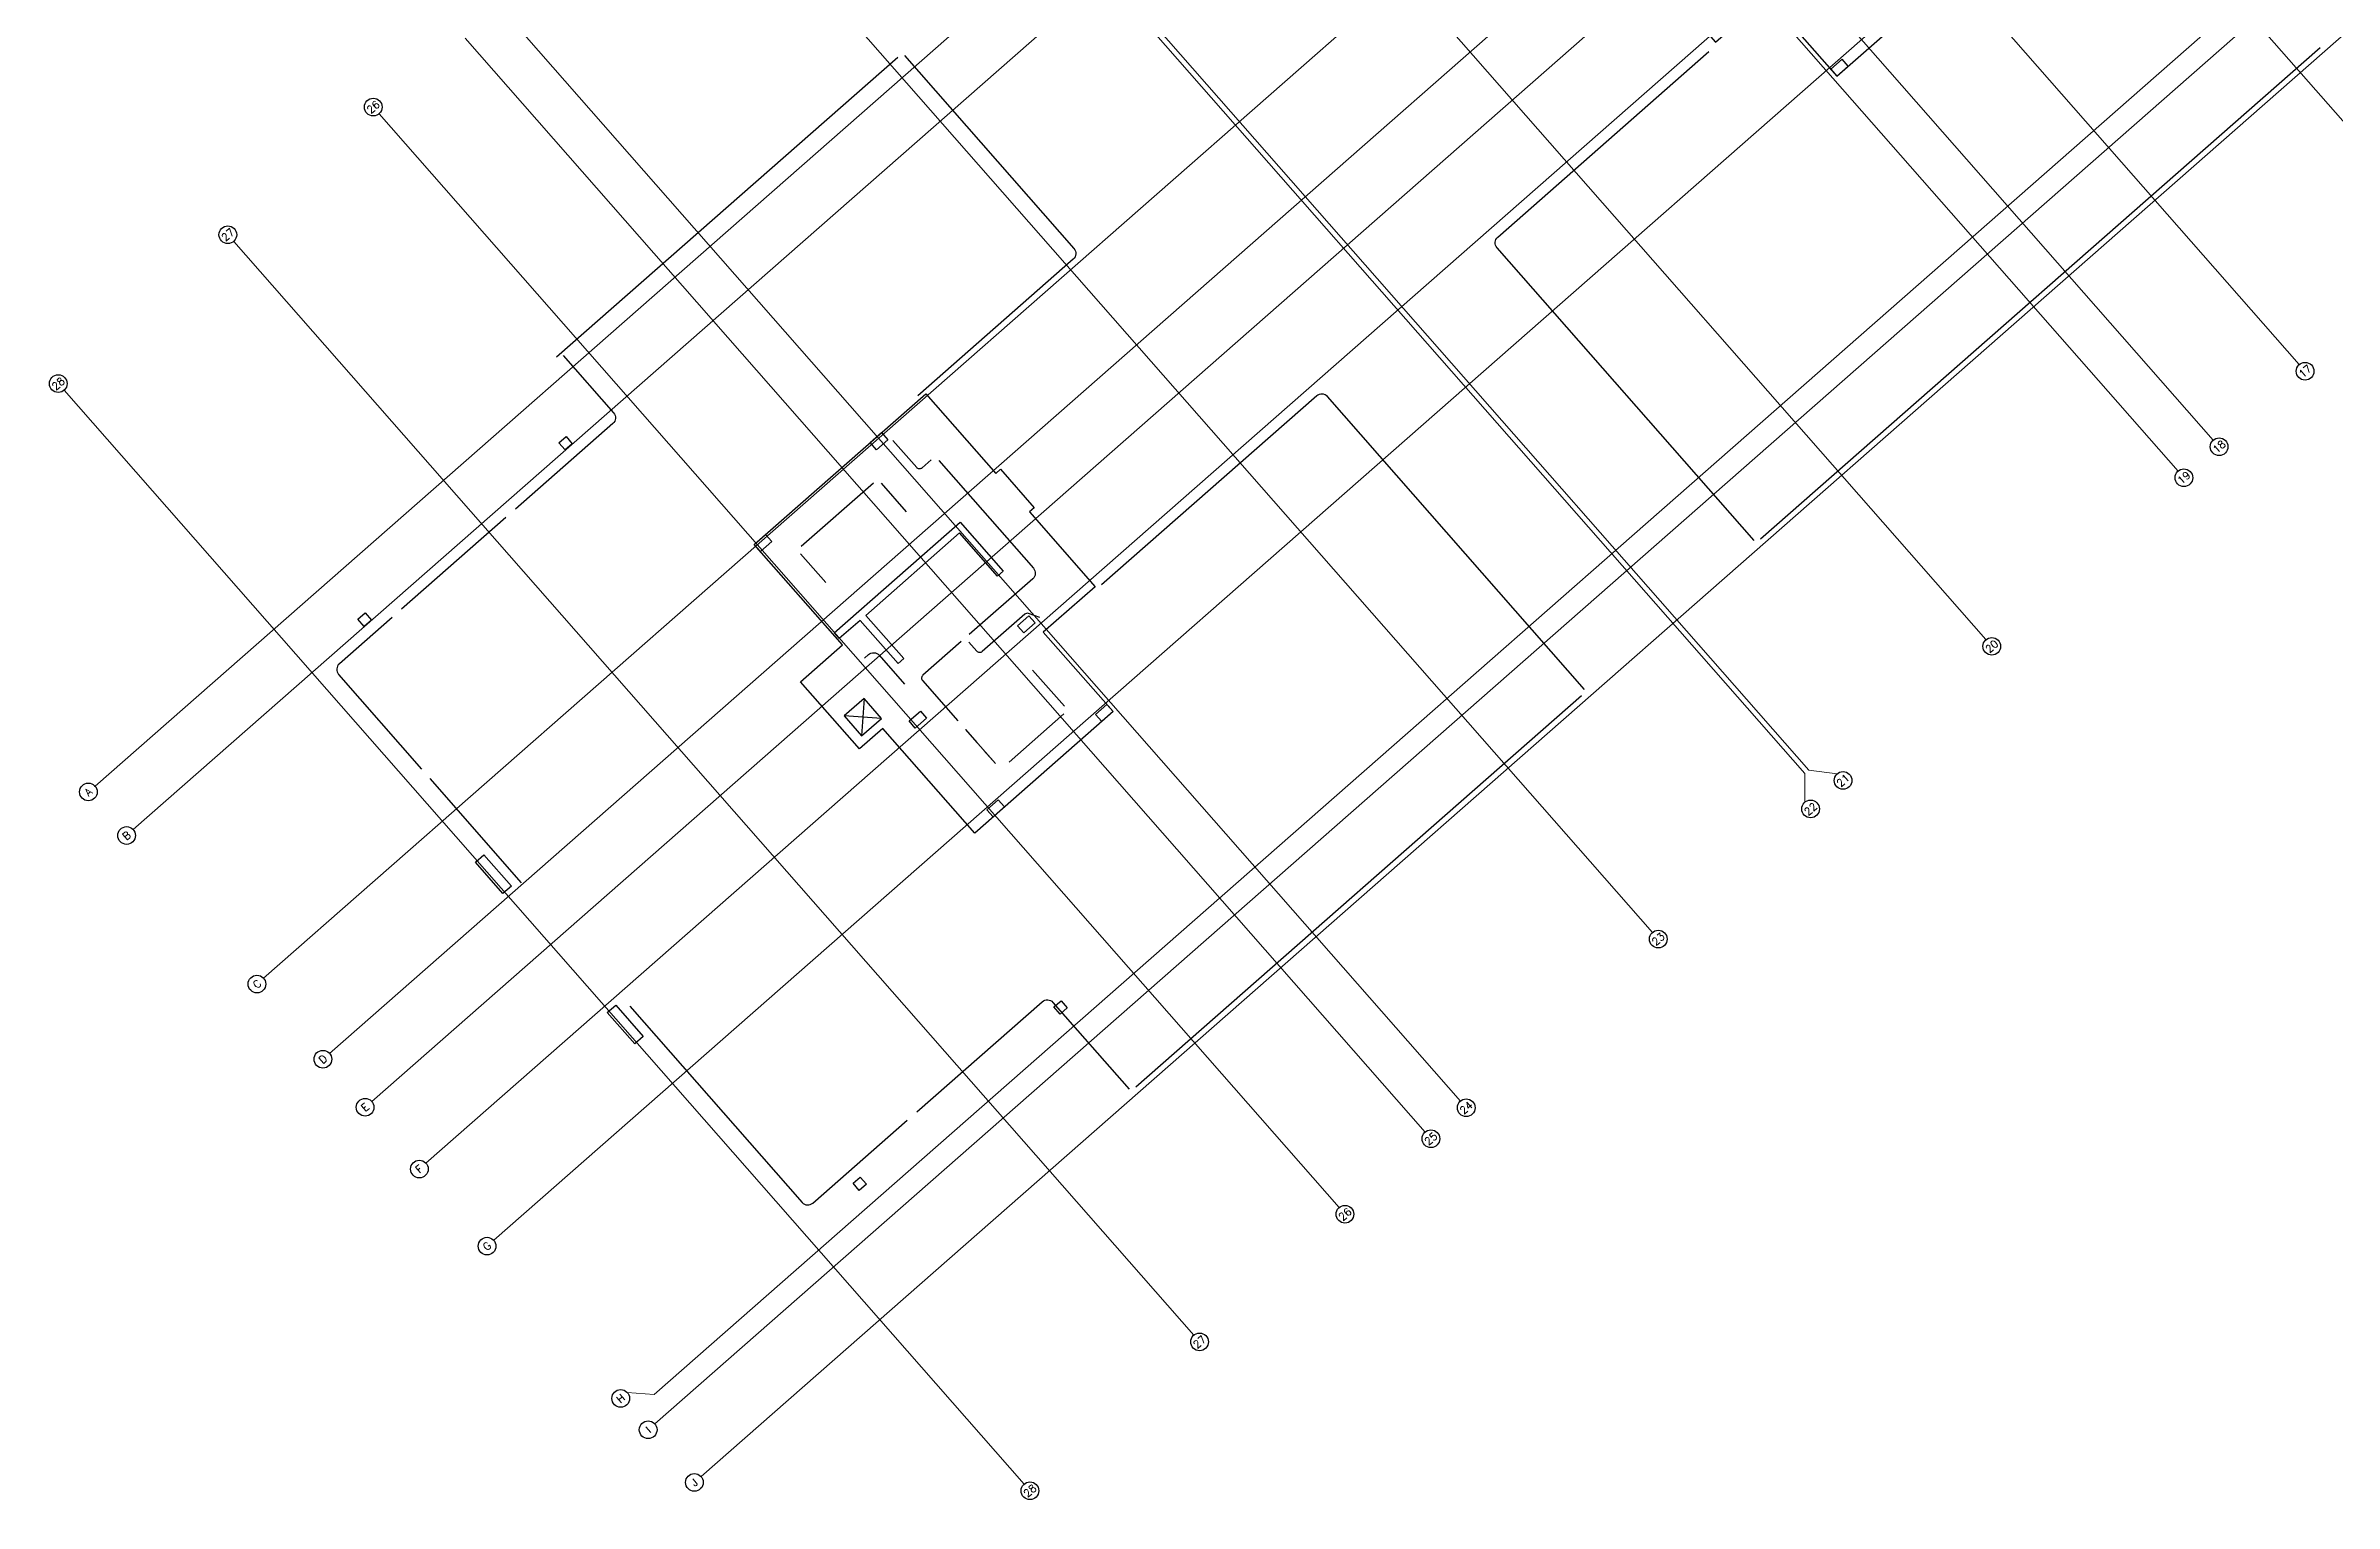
# Model space of a CAD drawing. Header units: metres. Extents: x 375833 to 375946, y 3316005 to 3316108.
# Drawn here: x 375833.3 to 375893.7, y 3316004.6 to 3316043.1 of the extents above; entities that cross this region are included whole.
import ezdxf
from ezdxf.enums import TextEntityAlignment as Align

# ---------------------------------------------------------------- set-up
doc = ezdxf.new("R2010")
doc.units = ezdxf.units.M
doc.header["$MEASUREMENT"] = 0
for name, color, linetype in [('Axes', 1, 'Continuous'), ('Column', 4, 'Continuous'), ('ElecConduit', 4, 'Continuous'), ('Opening', 2, 'Continuous'), ('S-GRID-CIRC', 3, 'Continuous'), ('S-GRID-CIRC-TEXT', 3, 'Continuous'), ('S-OPIN-VOID', 7, 'Continuous'), ('ShearWall', 14, 'Continuous'), ('Slab', 3, 'Continuous')]:
    doc.layers.add(name, color=color, linetype=linetype)
doc.styles.add('S-ROMANS', font='romans.shx', dxfattribs={"width": 0.75})

# ---------------------------------------------------------------- blocks, each defined once
blk = doc.blocks.new('S-GRID-CIRC')
at = {"layer": 'S-GRID-CIRC'}
blk.add_circle((0, 0), 0.35, dxfattribs=at)
at = {"layer": 'S-GRID-CIRC-TEXT', "color": 3, "style": 'S-ROMANS', "flags": 8}
blk.add_attdef('GRID-CIRC', text='', height=0.3, dxfattribs=at).set_placement((0, 0), align=Align.MIDDLE)

msp = doc.modelspace()

# ---------------------------------------------------------------- linework, layer by layer
at = {"layer": 'Axes', "lineweight": 0, "ltscale": 0.05}
for p, q in [((375834.566, 3316023.508), (375929.797, 3316107.103)), ((375835.575, 3316022.358), (375930.806, 3316105.954)), ((375839.019, 3316018.435), (375934.25, 3316102.031)), ((375840.761, 3316016.451), (375935.991, 3316100.047)), ((375841.876, 3316015.181), (375937.106, 3316098.777)), ((375843.307, 3316013.55), (375938.538, 3316097.146)), ((375845.095, 3316011.514), (375940.325, 3316095.109)), ((375849.35, 3316006.667), (375944.58, 3316090.262)), ((375945.801, 3316088.871), (375850.571, 3316005.276)), ((375871.265, 3316066.893), (375896.62, 3316038.009)), ((375867.425, 3316063.522), (375892.78, 3316034.638)), ((375865.155, 3316061.53), (375890.51, 3316032.646)), ((375864.223, 3316060.712), (375889.578, 3316031.828)), ((375859.151, 3316056.259), (375884.506, 3316027.375)), ((375850.343, 3316048.527), (375875.698, 3316019.643)), ((375845.27, 3316044.074), (375870.625, 3316015.19)), ((375844.338, 3316043.256), (375869.693, 3316014.372)), ((375842.068, 3316041.264), (375867.424, 3316012.38)), ((375838.228, 3316037.893), (375863.583, 3316009.009)), ((375833.749, 3316033.961), (375859.104, 3316005.077))]:
    msp.add_line(p, q, dxfattribs=at)
for points in [[(375848.624, 3316007.493), (375849.33, 3316007.447), (375943.809, 3316090.383), (375943.855, 3316091.088)], [(375855.127, 3316052.666), (375855.125, 3316052.068), (375879.825, 3316023.931), (375880.577, 3316023.832)], [(375854.425, 3316052.047), (375855.028, 3316051.967), (375879.719, 3316023.839), (375879.72, 3316023.08)]]:
    msp.add_lwpolyline(points, dxfattribs=at)
at = {"layer": 'Column', "color": 7}
for points in [[(375880.57, 3316042.256, 0), (375880.871, 3316042.52, 0), (375880.706, 3316042.707, 0), (375880.405, 3316042.444, 0), (375880.57, 3316042.256, 0)], [(375847.17, 3316032.55, 0), (375846.982, 3316032.385, 0), (375846.817, 3316032.573, 0), (375847.005, 3316032.738, 0), (375847.17, 3316032.55, 0)], [(375855.506, 3316032.656, 0), (375855.206, 3316032.392, 0), (375855.041, 3316032.58, 0), (375855.341, 3316032.843, 0), (375855.506, 3316032.656, 0)], [(375852.44, 3316029.964, 0), (375852.14, 3316029.7, 0), (375851.975, 3316029.888, 0), (375852.275, 3316030.152, 0), (375852.44, 3316029.964, 0)], [(375841.864, 3316027.892, 0), (375841.676, 3316027.727, 0), (375841.511, 3316027.915, 0), (375841.699, 3316028.08, 0), (375841.864, 3316027.892, 0)], [(375859.394, 3316027.818, 0), (375859.093, 3316027.554, 0), (375858.928, 3316027.742, 0), (375859.229, 3316028.006, 0), (375859.394, 3316027.818, 0)], [(375856.529, 3316025.304, 0), (375856.228, 3316025.04, 0), (375856.064, 3316025.228, 0), (375856.364, 3316025.491, 0), (375856.529, 3316025.304, 0)], [(375861.452, 3316025.474, 0), (375861.152, 3316025.21, 0), (375860.987, 3316025.398, 0), (375861.287, 3316025.662, 0), (375861.452, 3316025.474, 0)], [(375858.587, 3316022.959, 0), (375858.287, 3316022.695, 0), (375858.122, 3316022.883, 0), (375858.422, 3316023.147, 0), (375858.587, 3316022.959, 0)], [(375844.612, 3316021.496, 0), (375844.837, 3316021.693, 0), (375845.563, 3316020.867, 0), (375845.337, 3316020.669, 0), (375844.612, 3316021.496, 0)], [(375848.095, 3316017.527, 0), (375848.32, 3316017.725, 0), (375849.046, 3316016.899, 0), (375848.821, 3316016.701, 0), (375848.095, 3316017.527, 0)], [(375860.245, 3316017.654, 0), (375860.057, 3316017.489, 0), (375859.892, 3316017.677, 0), (375860.08, 3316017.842, 0), (375860.245, 3316017.654, 0)], [(375854.939, 3316012.997, 0), (375854.751, 3316012.832, 0), (375854.586, 3316013.02, 0), (375854.774, 3316013.185, 0), (375854.939, 3316012.997, 0)]]:
    msp.add_polyline3d(points, dxfattribs=at)
at = {"layer": 'ElecConduit'}
for points in [[(375878.38, 3316029.994), (375871.593, 3316037.725, -0.414214), (375871.611, 3316038.007), (375877.19, 3316042.904)], [(375855.949, 3316042.798), (375860.421, 3316037.705, -0.414214), (375860.402, 3316037.422), (375856.296, 3316033.818)], [(375846.931, 3316034.882), (375848.263, 3316033.364, -0.414214), (375848.245, 3316033.082), (375845.668, 3316030.82)], [(375873.9, 3316026.061), (375867.113, 3316033.793, 0.414214), (375866.831, 3316033.811), (375861.144, 3316028.819)], [(375856.65, 3316032.123), (375856.407, 3316031.91, -0.414214), (375856.266, 3316031.919), (375855.638, 3316032.635)], [(375856.851, 3316032.11), (375859.35, 3316029.263, -0.414214), (375859.331, 3316028.981), (375857.656, 3316027.51)], [(375842.411, 3316027.96), (375841.019, 3316026.739, 0.414214), (375841.001, 3316026.457), (375843.193, 3316023.959)], [(375859.518, 3316027.957), (375859.219, 3316028.065, 0.273277), (375859.119, 3316028.046), (375857.996, 3316027.06, -0.414214), (375857.855, 3316027.069), (375857.643, 3316027.31)], [(375857.443, 3316027.323), (375856.43, 3316026.434, 0.414214), (375856.421, 3316026.293), (375857.355, 3316025.23)], [(375854.887, 3316026.889), (375854.992, 3316026.981, -0.414214), (375855.274, 3316026.963), (375855.946, 3316026.198)], [(375848.692, 3316017.696), (375853.239, 3316012.515, 0.414214), (375853.522, 3316012.497), (375856.019, 3316014.689)], [(375856.271, 3316014.91), (375859.582, 3316017.816, -0.414214), (375859.864, 3316017.798), (375861.876, 3316015.506)]]:
    msp.add_lwpolyline(points, format="xyb", dxfattribs=at)
for points in [[(375878.553, 3316030.039), (375893.332, 3316043.012)], [(375855.771, 3316042.748), (375846.752, 3316034.832)], [(375853.215, 3316029.842), (375855.126, 3316031.52)], [(375855.326, 3316031.507), (375855.988, 3316030.752)], [(375845.417, 3316030.599), (375842.662, 3316028.181)], [(375853.202, 3316029.642), (375853.864, 3316028.887)], [(375859.328, 3316026.574), (375860.17, 3316025.615)], [(375873.828, 3316025.89), (375862.054, 3316015.556)], [(375858.708, 3316024.142), (375860.157, 3316025.414)], [(375857.552, 3316025.004), (375857.855, 3316024.66)], [(375857.552, 3316025.004), (375857.855, 3316024.66)], [(375857.552, 3316025.004), (375858.344, 3316024.102)], [(375858.042, 3316024.446), (375858.344, 3316024.102)], [(375858.042, 3316024.446), (375858.344, 3316024.102)], [(375845.832, 3316020.953), (375843.414, 3316023.708)]]:
    msp.add_lwpolyline(points, dxfattribs=at)
at = {"layer": 'Opening', "color": 7}
msp.add_polyline3d([(375855.339, 3316025.297, 0), (375854.877, 3316025.823, 0), (375854.351, 3316025.361, 0), (375854.813, 3316024.835, 0), (375855.339, 3316025.297, 0), (375855.339, 3316025.297, 0)], dxfattribs=at)
at = {"layer": 'S-OPIN-VOID', "color": 7}
for points in [[(375855.339, 3316025.297, 0), (375854.351, 3316025.361, 0)], [(375854.877, 3316025.823, 0), (375854.813, 3316024.835, 0)]]:
    msp.add_polyline3d(points, dxfattribs=at)
at = {"layer": 'ShearWall', "color": 1}
msp.add_polyline3d([(375854.09, 3316027.554, 0), (375857.419, 3316030.476, 0), (375858.554, 3316029.184, 0), (375858.404, 3316029.052, 0), (375857.401, 3316030.194, 0), (375854.921, 3316028.017, 0), (375855.924, 3316026.875, 0), (375855.773, 3316026.743, 0), (375854.771, 3316027.885, 0), (375854.222, 3316027.403, 0), (375854.09, 3316027.554, 0)], dxfattribs=at)
at = {"layer": 'Slab', "color": 1}
for points in [[(375877.421, 3316052.225, 0), (375872.89, 3316048.247, 0), (375874.737, 3316046.143, 0), (375874.609, 3316046.031, 0), (375875.5, 3316045.016, 0), (375875.627, 3316045.129, 0), (375877.362, 3316043.152, 0), (375878.73, 3316044.353, 0), (375880.571, 3316042.256, 0), (375884.223, 3316045.462, 0), (375881.796, 3316048.228, 0), (375882.412, 3316048.769, 0), (375880.855, 3316050.542, 0), (375879.75, 3316049.573, 0), (375877.421, 3316052.225, 0)], [(375858.481, 3316031.874, 0), (375859.372, 3316030.859, 0), (375859.244, 3316030.747, 0), (375860.979, 3316028.771, 0), (375859.611, 3316027.57, 0), (375861.452, 3316025.474, 0), (375857.799, 3316022.267, 0), (375855.372, 3316025.033, 0), (375854.755, 3316024.492, 0), (375853.199, 3316026.265, 0), (375854.303, 3316027.235, 0), (375851.975, 3316029.888, 0), (375856.506, 3316033.866, 0), (375858.353, 3316031.762, 0), (375858.481, 3316031.874, 0)]]:
    msp.add_polyline3d(points, dxfattribs=at)

# ---------------------------------------------------------------- block references
at = {"layer": 'S-GRID-CIRC', "ltscale": 20}
ref = msp.add_blockref('S-GRID-CIRC', (375841.914, 3316041.439), dxfattribs=dict(at, xscale=0.667, yscale=0.667, zscale=0.667, rotation=221.2773505742023))
ref.add_attrib('GRID-CIRC', '26', dxfattribs={"layer": 'S-GRID-CIRC-TEXT', "color": 3, "height": 0.2001, "rotation": 41.27735, "style": 'S-ROMANS'}).set_placement((375841.914, 3316041.439), align=Align.MIDDLE)
ref = msp.add_blockref('S-GRID-CIRC', (375838.074, 3316038.068), dxfattribs=dict(at, xscale=0.667, yscale=0.667, zscale=0.667, rotation=221.2773505742023))
ref.add_attrib('GRID-CIRC', '27', dxfattribs={"layer": 'S-GRID-CIRC-TEXT', "color": 3, "height": 0.2001, "rotation": 41.27735, "style": 'S-ROMANS'}).set_placement((375838.074, 3316038.068), align=Align.MIDDLE)
ref = msp.add_blockref('S-GRID-CIRC', (375833.595, 3316034.136), dxfattribs=dict(at, xscale=0.667, yscale=0.667, zscale=0.667, rotation=221.2773505742023))
ref.add_attrib('GRID-CIRC', '28', dxfattribs={"layer": 'S-GRID-CIRC-TEXT', "color": 3, "height": 0.2001, "rotation": 41.27735, "style": 'S-ROMANS'}).set_placement((375833.595, 3316034.136), align=Align.MIDDLE)
ref = msp.add_blockref('S-GRID-CIRC', (375892.934, 3316034.463), dxfattribs=dict(at, xscale=0.667, yscale=0.667, zscale=0.667, rotation=221.2773505742023))
ref.add_attrib('GRID-CIRC', '17', dxfattribs={"layer": 'S-GRID-CIRC-TEXT', "color": 3, "height": 0.2001, "rotation": 41.27735, "style": 'S-ROMANS'}).set_placement((375892.934, 3316034.463), align=Align.MIDDLE)
ref = msp.add_blockref('S-GRID-CIRC', (375890.664, 3316032.47), dxfattribs=dict(at, xscale=0.667, yscale=0.667, zscale=0.667, rotation=221.2773505742023))
ref.add_attrib('GRID-CIRC', '18', dxfattribs={"layer": 'S-GRID-CIRC-TEXT', "color": 3, "height": 0.2001, "rotation": 41.27735, "style": 'S-ROMANS'}).set_placement((375890.664, 3316032.47), align=Align.MIDDLE)
ref = msp.add_blockref('S-GRID-CIRC', (375889.733, 3316031.652), dxfattribs=dict(at, xscale=0.667, yscale=0.667, zscale=0.667, rotation=221.2773505742023))
ref.add_attrib('GRID-CIRC', '19', dxfattribs={"layer": 'S-GRID-CIRC-TEXT', "color": 3, "height": 0.2001, "rotation": 41.27735, "style": 'S-ROMANS'}).set_placement((375889.733, 3316031.652), align=Align.MIDDLE)
ref = msp.add_blockref('S-GRID-CIRC', (375884.66, 3316027.199), dxfattribs=dict(at, xscale=0.667, yscale=0.667, zscale=0.667, rotation=221.2773505742023))
ref.add_attrib('GRID-CIRC', '20', dxfattribs={"layer": 'S-GRID-CIRC-TEXT', "color": 3, "height": 0.2001, "rotation": 41.27735, "style": 'S-ROMANS'}).set_placement((375884.66, 3316027.199), align=Align.MIDDLE)
at = {"layer": 'S-GRID-CIRC'}
ref = msp.add_blockref('S-GRID-CIRC', (375834.391, 3316023.354), dxfattribs=dict(at, xscale=0.667, yscale=0.667, zscale=0.667, rotation=221.2773505742023))
ref.add_attrib('GRID-CIRC', 'A', dxfattribs={"layer": 'S-GRID-CIRC-TEXT', "color": 3, "height": 0.2, "rotation": 41.27735, "style": 'S-ROMANS'}).set_placement((375834.391, 3316023.354), align=Align.MIDDLE)
at = {"layer": 'S-GRID-CIRC', "ltscale": 20}
ref = msp.add_blockref('S-GRID-CIRC', (375880.731, 3316023.657), dxfattribs=dict(at, xscale=0.667, yscale=0.667, zscale=0.667, rotation=221.2773505742023))
ref.add_attrib('GRID-CIRC', '21', dxfattribs={"layer": 'S-GRID-CIRC-TEXT', "color": 3, "height": 0.2001, "rotation": 41.27735, "style": 'S-ROMANS'}).set_placement((375880.731, 3316023.657), align=Align.MIDDLE)
ref = msp.add_blockref('S-GRID-CIRC', (375879.874, 3316022.905), dxfattribs=dict(at, xscale=0.667, yscale=0.667, zscale=0.667, rotation=221.2773505742023))
ref.add_attrib('GRID-CIRC', '22', dxfattribs={"layer": 'S-GRID-CIRC-TEXT', "color": 3, "height": 0.2001, "rotation": 41.27735, "style": 'S-ROMANS'}).set_placement((375879.874, 3316022.905), align=Align.MIDDLE)
at = {"layer": 'S-GRID-CIRC'}
ref = msp.add_blockref('S-GRID-CIRC', (375835.4, 3316022.204), dxfattribs=dict(at, xscale=0.667, yscale=0.667, zscale=0.667, rotation=221.2773505742023))
ref.add_attrib('GRID-CIRC', 'B', dxfattribs={"layer": 'S-GRID-CIRC-TEXT', "color": 3, "height": 0.2, "rotation": 41.27735, "style": 'S-ROMANS'}).set_placement((375835.4, 3316022.204), align=Align.MIDDLE)
at = {"layer": 'S-GRID-CIRC', "ltscale": 20}
ref = msp.add_blockref('S-GRID-CIRC', (375875.852, 3316019.468), dxfattribs=dict(at, xscale=0.667, yscale=0.667, zscale=0.667, rotation=221.2773505742023))
ref.add_attrib('GRID-CIRC', '23', dxfattribs={"layer": 'S-GRID-CIRC-TEXT', "color": 3, "height": 0.2001, "rotation": 41.27735, "style": 'S-ROMANS'}).set_placement((375875.852, 3316019.468), align=Align.MIDDLE)
at = {"layer": 'S-GRID-CIRC'}
ref = msp.add_blockref('S-GRID-CIRC', (375838.844, 3316018.281), dxfattribs=dict(at, xscale=0.667, yscale=0.667, zscale=0.667, rotation=221.2773505742023))
ref.add_attrib('GRID-CIRC', 'C', dxfattribs={"layer": 'S-GRID-CIRC-TEXT', "color": 3, "height": 0.2, "rotation": 41.27735, "style": 'S-ROMANS'}).set_placement((375838.844, 3316018.281), align=Align.MIDDLE)
ref = msp.add_blockref('S-GRID-CIRC', (375840.585, 3316016.297), dxfattribs=dict(at, xscale=0.667, yscale=0.667, zscale=0.667, rotation=221.2773505742023))
ref.add_attrib('GRID-CIRC', 'D', dxfattribs={"layer": 'S-GRID-CIRC-TEXT', "color": 3, "height": 0.2, "rotation": 41.27735, "style": 'S-ROMANS'}).set_placement((375840.585, 3316016.297), align=Align.MIDDLE)
ref = msp.add_blockref('S-GRID-CIRC', (375841.7, 3316015.027), dxfattribs=dict(at, xscale=0.667, yscale=0.667, zscale=0.667, rotation=221.2773505742023))
ref.add_attrib('GRID-CIRC', 'E', dxfattribs={"layer": 'S-GRID-CIRC-TEXT', "color": 3, "height": 0.2, "rotation": 41.27735, "style": 'S-ROMANS'}).set_placement((375841.7, 3316015.027), align=Align.MIDDLE)
at = {"layer": 'S-GRID-CIRC', "ltscale": 20}
ref = msp.add_blockref('S-GRID-CIRC', (375870.779, 3316015.015), dxfattribs=dict(at, xscale=0.667, yscale=0.667, zscale=0.667, rotation=221.2773505742023))
ref.add_attrib('GRID-CIRC', '24', dxfattribs={"layer": 'S-GRID-CIRC-TEXT', "color": 3, "height": 0.2001, "rotation": 41.27735, "style": 'S-ROMANS'}).set_placement((375870.779, 3316015.015), align=Align.MIDDLE)
ref = msp.add_blockref('S-GRID-CIRC', (375869.847, 3316014.197), dxfattribs=dict(at, xscale=0.667, yscale=0.667, zscale=0.667, rotation=221.2773505742023))
ref.add_attrib('GRID-CIRC', '25', dxfattribs={"layer": 'S-GRID-CIRC-TEXT', "color": 3, "height": 0.2001, "rotation": 41.27735, "style": 'S-ROMANS'}).set_placement((375869.847, 3316014.197), align=Align.MIDDLE)
at = {"layer": 'S-GRID-CIRC'}
ref = msp.add_blockref('S-GRID-CIRC', (375843.132, 3316013.396), dxfattribs=dict(at, xscale=0.667, yscale=0.667, zscale=0.667, rotation=221.2773505742023))
ref.add_attrib('GRID-CIRC', 'F', dxfattribs={"layer": 'S-GRID-CIRC-TEXT', "color": 3, "height": 0.2, "rotation": 41.27735, "style": 'S-ROMANS'}).set_placement((375843.132, 3316013.396), align=Align.MIDDLE)
at = {"layer": 'S-GRID-CIRC', "ltscale": 20}
ref = msp.add_blockref('S-GRID-CIRC', (375867.578, 3316012.204), dxfattribs=dict(at, xscale=0.667, yscale=0.667, zscale=0.667, rotation=221.2773505742023))
ref.add_attrib('GRID-CIRC', '26', dxfattribs={"layer": 'S-GRID-CIRC-TEXT', "color": 3, "height": 0.2001, "rotation": 41.27735, "style": 'S-ROMANS'}).set_placement((375867.578, 3316012.204), align=Align.MIDDLE)
at = {"layer": 'S-GRID-CIRC'}
ref = msp.add_blockref('S-GRID-CIRC', (375844.92, 3316011.36), dxfattribs=dict(at, xscale=0.667, yscale=0.667, zscale=0.667, rotation=221.2773505742023))
ref.add_attrib('GRID-CIRC', 'G', dxfattribs={"layer": 'S-GRID-CIRC-TEXT', "color": 3, "height": 0.2, "rotation": 41.27735, "style": 'S-ROMANS'}).set_placement((375844.92, 3316011.36), align=Align.MIDDLE)
at = {"layer": 'S-GRID-CIRC', "ltscale": 20}
ref = msp.add_blockref('S-GRID-CIRC', (375863.737, 3316008.833), dxfattribs=dict(at, xscale=0.667, yscale=0.667, zscale=0.667, rotation=221.2773505742023))
ref.add_attrib('GRID-CIRC', '27', dxfattribs={"layer": 'S-GRID-CIRC-TEXT', "color": 3, "height": 0.2001, "rotation": 41.27735, "style": 'S-ROMANS'}).set_placement((375863.737, 3316008.833), align=Align.MIDDLE)
at = {"layer": 'S-GRID-CIRC'}
ref = msp.add_blockref('S-GRID-CIRC', (375848.449, 3316007.339), dxfattribs=dict(at, xscale=0.667, yscale=0.667, zscale=0.667, rotation=221.2773505742023))
ref.add_attrib('GRID-CIRC', 'H', dxfattribs={"layer": 'S-GRID-CIRC-TEXT', "color": 3, "height": 0.2, "rotation": 41.27735, "style": 'S-ROMANS'}).set_placement((375848.449, 3316007.339), align=Align.MIDDLE)
ref = msp.add_blockref('S-GRID-CIRC', (375849.175, 3316006.512), dxfattribs=dict(at, xscale=0.667, yscale=0.667, zscale=0.667, rotation=221.2773505742023))
ref.add_attrib('GRID-CIRC', 'I', dxfattribs={"layer": 'S-GRID-CIRC-TEXT', "color": 3, "height": 0.2, "rotation": 41.27735, "style": 'S-ROMANS'}).set_placement((375849.175, 3316006.512), align=Align.MIDDLE)
ref = msp.add_blockref('S-GRID-CIRC', (375850.395, 3316005.122), dxfattribs=dict(at, xscale=0.667, yscale=0.667, zscale=0.667, rotation=221.2773505742023))
ref.add_attrib('GRID-CIRC', 'J', dxfattribs={"layer": 'S-GRID-CIRC-TEXT', "color": 3, "height": 0.2, "rotation": 41.27735, "style": 'S-ROMANS'}).set_placement((375850.395, 3316005.122), align=Align.MIDDLE)
at = {"layer": 'S-GRID-CIRC', "ltscale": 20}
ref = msp.add_blockref('S-GRID-CIRC', (375859.258, 3316004.901), dxfattribs=dict(at, xscale=0.667, yscale=0.667, zscale=0.667, rotation=221.2773505742023))
ref.add_attrib('GRID-CIRC', '28', dxfattribs={"layer": 'S-GRID-CIRC-TEXT', "color": 3, "height": 0.2001, "rotation": 41.27735, "style": 'S-ROMANS'}).set_placement((375859.258, 3316004.901), align=Align.MIDDLE)

doc.saveas('drawing.dxf')
